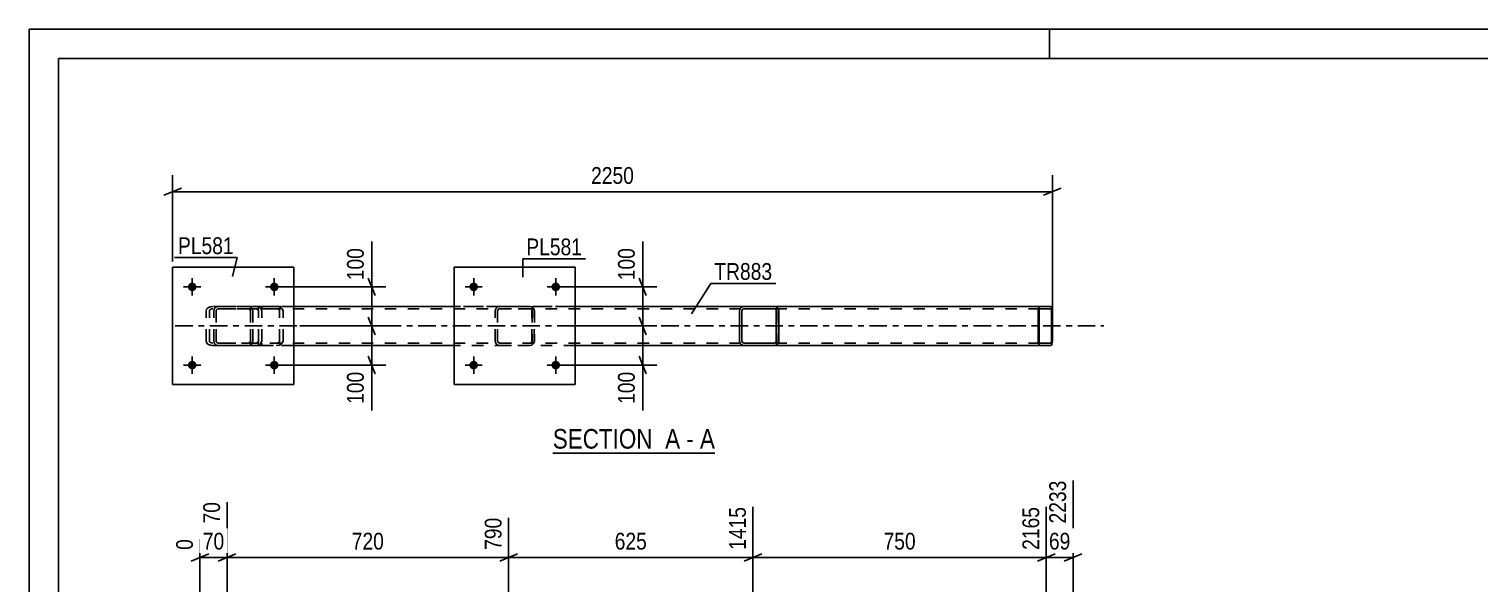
# Model space of a CAD drawing. Header units: millimetres. Extents: x 0 to 594, y 0 to 420.
# Drawn here: x 0 to 247.4, y 325.4 to 420 of the extents above; entities that cross this region are included whole.
import ezdxf

# ---------------------------------------------------------------- set-up
doc = ezdxf.new("R2010")
doc.units = ezdxf.units.MM
doc.linetypes.add('DXK_LINE_DOT2', pattern=[3.9198, 1.9599, -1.9599])
doc.linetypes.add('DXK_LINE_DOT3', pattern=[5.9187, 2.979, -0.9799, 0.9799, -0.9799])
doc.styles.add('Arial Narrow', font='ARIALN.TTF', dxfattribs={"height": 0.2})

# ---------------------------------------------------------------- blocks, each defined once
blk = doc.blocks.new('Unknown-761560111-3298')
at = {"color": 5, "linetype": 'Continuous'}
for p, q in [((594, 420), (0, 420)), ((0, 420), (0, 0)), ((174, 415), (174, 420)), ((589, 415), (5, 415)), ((5, 415), (5, 5))]:
    blk.add_line(p, q, dxfattribs=at)
blk = doc.blocks.new('Unknown-761560111-11 - 5580')
at = {"color": 6, "linetype": 'Continuous'}
blk.add_line((89.31, 347.74), (116.96, 347.74), dxfattribs=at)
at = {"color": 0, "linetype": 'Continuous'}
blk.add_wipeout([(107.42, 348.49), (107.42, 351.99), (89.31, 351.99), (89.31, 348.49)], dxfattribs=at)
at = {"color": 7, "linetype": 'Continuous', "style": 'Arial Narrow'}
blk.add_text('SECTION ', height=3.34, dxfattribs=at).set_placement((89.31, 348.49))
at = {"color": 0, "linetype": 'Continuous'}
blk.add_wipeout([(111.03, 348.49), (111.03, 351.99), (108.47, 351.99), (108.47, 348.49)], dxfattribs=at)
blk.add_wipeout([(113.35, 348.49), (113.35, 351.99), (112.08, 351.99), (112.08, 348.49)], dxfattribs=at)
at = {"color": 7, "linetype": 'Continuous', "style": 'Arial Narrow'}
blk.add_text('A', height=3.34, dxfattribs=at).set_placement((108.47, 348.49))
at = {"color": 0, "linetype": 'Continuous'}
blk.add_wipeout([(116.96, 348.49), (116.96, 351.99), (114.4, 351.99), (114.4, 348.49)], dxfattribs=at)
at = {"color": 7, "linetype": 'Continuous', "style": 'Arial Narrow'}
for s, p in [('A', (114.4, 348.49)), ('-', (112.08, 348.49))]:
    blk.add_text(s, height=3.34, dxfattribs=at).set_placement(p)
blk = doc.blocks.new('Part-761560111-5592 - 5580')
at = {"color": 7, "linetype": 'DXK_LINE_DOT2'}
for p, q in [((30.18, 371.92), (30.27, 372.23)), ((30.18, 366.86), (30.18, 371.92)), ((30.27, 372.23), (30.51, 372.49)), ((30.51, 372.49), (30.89, 372.66)), ((30.79, 372.07), (30.75, 371.92)), ((30.75, 366.86), (30.75, 371.92)), ((30.92, 372.2), (30.79, 372.07)), ((30.89, 372.66), (31.32, 372.72)), ((31.1, 372.29), (30.92, 372.2)), ((31.32, 372.32), (31.1, 372.29)), ((45.15, 372.72), (31.32, 372.72)), ((172.36, 372.32), (31.32, 372.32)), ((38.56, 372.72), (39, 372.66)), ((38.78, 372.29), (38.56, 372.32)), ((38.96, 372.2), (38.78, 372.29)), ((39.09, 372.07), (38.96, 372.2)), ((39, 372.66), (39.37, 372.49)), ((39.13, 371.92), (39.09, 372.07)), ((39.13, 366.86), (39.13, 371.92)), ((39.37, 372.49), (39.61, 372.23)), ((39.61, 372.23), (39.7, 371.92)), ((39.7, 366.86), (39.7, 371.92)), ((127.02, 372.72), (72.49, 372.72)), ((93.15, 372.72), (72.49, 372.72)), ((30.27, 366.55), (30.18, 366.86)), ((30.51, 366.29), (30.27, 366.55)), ((30.89, 366.12), (30.51, 366.29)), ((30.75, 366.86), (30.79, 366.7)), ((30.79, 366.7), (30.92, 366.57)), ((30.92, 366.57), (31.1, 366.49)), ((31.1, 366.49), (31.32, 366.46)), ((172.36, 366.46), (31.32, 366.46)), ((38.56, 366.46), (38.78, 366.49)), ((38.78, 366.49), (38.96, 366.57)), ((38.96, 366.57), (39.09, 366.7)), ((39.37, 366.29), (39, 366.12)), ((39.09, 366.7), (39.13, 366.86)), ((39.61, 366.55), (39.37, 366.29)), ((39.7, 366.86), (39.61, 366.55)), ((31.32, 366.06), (30.89, 366.12)), ((31.32, 366.06), (45.15, 366.06)), ((39, 366.12), (38.56, 366.06)), ((93.15, 366.06), (72.49, 366.06)), ((127.02, 366.06), (121.95, 366.06))]:
    blk.add_line(p, q, dxfattribs=at)
at = {"color": 2, "linetype": 'Continuous'}
for p, q in [((72.49, 372.72), (45.15, 372.72)), ((121.95, 372.72), (93.15, 372.72)), ((174.21, 372.72), (127.02, 372.72)), ((172.09, 372.23), (172.07, 371.92)), ((172.07, 366.86), (172.07, 371.92)), ((172.16, 372.49), (172.09, 372.23)), ((172.25, 372.66), (172.16, 372.49)), ((172.22, 371.92), (172.23, 372.07)), ((172.22, 366.86), (172.22, 371.92)), ((172.23, 372.07), (172.26, 372.2)), ((172.36, 372.72), (172.25, 372.66)), ((172.26, 372.2), (172.31, 372.29)), ((172.31, 372.29), (172.36, 372.32)), ((174.21, 372.32), (172.36, 372.32)), ((174.32, 372.66), (174.21, 372.72)), ((174.21, 372.32), (174.26, 372.29)), ((174.26, 372.29), (174.31, 372.2)), ((174.31, 372.2), (174.34, 372.07)), ((174.41, 372.49), (174.32, 372.66)), ((174.34, 372.07), (174.35, 371.92)), ((174.35, 366.86), (174.35, 371.92)), ((174.47, 372.23), (174.41, 372.49)), ((174.5, 371.92), (174.47, 372.23)), ((174.5, 366.86), (174.5, 371.92)), ((172.07, 366.86), (172.09, 366.55)), ((172.09, 366.55), (172.16, 366.29)), ((172.16, 366.29), (172.25, 366.12)), ((172.23, 366.7), (172.22, 366.86)), ((172.26, 366.57), (172.23, 366.7)), ((172.31, 366.49), (172.26, 366.57)), ((172.36, 366.46), (172.31, 366.49)), ((174.21, 366.46), (172.36, 366.46)), ((174.26, 366.49), (174.21, 366.46)), ((174.31, 366.57), (174.26, 366.49)), ((174.34, 366.7), (174.31, 366.57)), ((174.32, 366.12), (174.41, 366.29)), ((174.35, 366.86), (174.34, 366.7)), ((174.41, 366.29), (174.47, 366.55)), ((174.47, 366.55), (174.5, 366.86)), ((72.49, 366.06), (45.15, 366.06)), ((121.95, 366.06), (93.15, 366.06)), ((174.21, 366.06), (127.02, 366.06)), ((172.25, 366.12), (172.36, 366.06)), ((174.21, 366.06), (174.32, 366.12))]:
    blk.add_line(p, q, dxfattribs=at)
at = {"color": 7, "linetype": 'DXK_LINE_DOT3'}
blk.add_line((24.94, 369.39), (183.28, 369.39), dxfattribs=at)
blk = doc.blocks.new('Part-761560111-5590 - 5580')
at = {"color": 2, "linetype": 'Continuous'}
for p, q in [((45.15, 379.39), (24.49, 379.39)), ((24.49, 359.39), (24.49, 379.39)), ((45.15, 379.39), (45.15, 379.39)), ((45.15, 379.39), (45.15, 359.39)), ((45.15, 359.39), (24.49, 359.39)), ((45.15, 359.39), (45.15, 359.39))]:
    blk.add_line(p, q, dxfattribs=at)
at = {"color": 7, "linetype": 'DXK_LINE_DOT2'}
for p, q in [((24.49, 359.39), (24.49, 379.39)), ((45.15, 359.39), (45.15, 379.39))]:
    blk.add_line(p, q, dxfattribs=at)
blk = doc.blocks.new('Part-761560111-5582 - 5580')
at = {"color": 7, "linetype": 'DXK_LINE_DOT2'}
for p, q in [((30.27, 372.23), (30.18, 371.92)), ((30.18, 366.86), (30.18, 371.92)), ((30.51, 372.49), (30.27, 372.23)), ((30.89, 372.66), (30.51, 372.49)), ((30.75, 371.92), (30.79, 372.07)), ((30.75, 366.86), (30.75, 371.92)), ((30.79, 372.07), (30.92, 372.2)), ((31.32, 372.72), (30.89, 372.66)), ((30.92, 372.2), (31.1, 372.29)), ((31.1, 372.29), (31.32, 372.32)), ((39.16, 372.72), (31.32, 372.72)), ((39.16, 372.32), (31.32, 372.32)), ((39, 372.66), (38.56, 372.72)), ((38.56, 372.32), (38.78, 372.29)), ((38.78, 372.29), (38.96, 372.2)), ((38.96, 372.2), (39.09, 372.07)), ((39.37, 372.49), (39, 372.66)), ((39.09, 372.07), (39.13, 371.92)), ((39.13, 366.86), (39.13, 371.92)), ((39.61, 372.23), (39.37, 372.49)), ((39.7, 371.92), (39.61, 372.23)), ((39.7, 366.86), (39.7, 371.92)), ((30.18, 366.86), (30.27, 366.55)), ((30.27, 366.55), (30.51, 366.29)), ((30.51, 366.29), (30.89, 366.12)), ((30.79, 366.7), (30.75, 366.86)), ((30.92, 366.57), (30.79, 366.7)), ((31.1, 366.49), (30.92, 366.57)), ((31.32, 366.46), (31.1, 366.49)), ((39.16, 366.46), (31.32, 366.46)), ((38.78, 366.49), (38.56, 366.46)), ((38.96, 366.57), (38.78, 366.49)), ((39.09, 366.7), (38.96, 366.57)), ((39, 366.12), (39.37, 366.29)), ((39.13, 366.86), (39.09, 366.7)), ((39.37, 366.29), (39.61, 366.55)), ((39.61, 366.55), (39.7, 366.86)), ((30.89, 366.12), (31.32, 366.06)), ((39.16, 366.06), (31.32, 366.06)), ((38.56, 366.06), (39, 366.12))]:
    blk.add_line(p, q, dxfattribs=at)
blk = doc.blocks.new('Part-761560111-5591 - 5580')
at = {"color": 2, "linetype": 'Continuous'}
for p, q in [((121.21, 372.23), (121.15, 371.92)), ((121.15, 366.86), (121.15, 371.92)), ((121.55, 371.92), (121.58, 372.07)), ((121.55, 366.86), (121.55, 371.92)), ((121.55, 371.92), (121.57, 371.92)), ((121.6, 372.07), (121.57, 371.92)), ((121.57, 366.86), (121.57, 371.92)), ((121.58, 372.07), (121.67, 372.2)), ((121.69, 372.2), (121.6, 372.07)), ((121.95, 372.72), (121.65, 372.66)), ((121.67, 372.2), (121.8, 372.29)), ((121.82, 372.29), (121.69, 372.2)), ((121.8, 372.29), (121.95, 372.32)), ((121.97, 372.32), (121.82, 372.29)), ((121.95, 372.72), (127.02, 372.72)), ((121.95, 372.32), (127.02, 372.32)), ((127.02, 372.72), (127.04, 372.72)), ((127.04, 372.72), (127.02, 372.72)), ((127.33, 372.66), (127.02, 372.72)), ((127.02, 372.32), (127.17, 372.29)), ((127.04, 372.72), (127.34, 372.66)), ((127.17, 372.29), (127.3, 372.2)), ((127.3, 372.2), (127.39, 372.07)), ((127.39, 372.07), (127.42, 371.92)), ((127.42, 366.86), (127.42, 371.92)), ((127.82, 371.92), (127.76, 372.23)), ((127.78, 372.23), (127.84, 371.92)), ((127.82, 366.86), (127.82, 371.92)), ((127.82, 371.92), (127.84, 371.92)), ((127.84, 371.92), (127.84, 366.86)), ((121.15, 366.86), (121.21, 366.55)), ((121.55, 366.86), (121.57, 366.86)), ((121.58, 366.7), (121.55, 366.86)), ((121.57, 366.86), (121.6, 366.7)), ((121.67, 366.57), (121.58, 366.7)), ((121.6, 366.7), (121.69, 366.57)), ((121.8, 366.49), (121.67, 366.57)), ((121.69, 366.57), (121.82, 366.49)), ((121.95, 366.46), (121.8, 366.49)), ((121.82, 366.49), (121.97, 366.46)), ((121.95, 366.46), (127.02, 366.46)), ((127.17, 366.49), (127.02, 366.46)), ((127.3, 366.57), (127.17, 366.49)), ((127.39, 366.7), (127.3, 366.57)), ((127.42, 366.86), (127.39, 366.7)), ((127.76, 366.55), (127.82, 366.86)), ((127.84, 366.86), (127.78, 366.55)), ((127.82, 366.86), (127.84, 366.86)), ((121.65, 366.12), (121.95, 366.06)), ((121.95, 366.06), (127.02, 366.06)), ((127.02, 366.06), (127.33, 366.12)), ((127.02, 366.06), (127.04, 366.06)), ((127.04, 366.06), (127.02, 366.06)), ((127.34, 366.12), (127.04, 366.06))]:
    blk.add_line(p, q, dxfattribs=at)
at = {"color": 7, "linetype": 'DXK_LINE_DOT2'}
for p, q in [((121.15, 371.92), (121.17, 371.92)), ((121.17, 371.92), (121.23, 372.23)), ((121.17, 366.86), (121.17, 371.92)), ((121.57, 371.92), (121.57, 371.92)), ((121.66, 372.66), (121.97, 372.72)), ((121.95, 372.72), (121.97, 372.72)), ((121.95, 372.32), (121.97, 372.32)), ((127.02, 372.72), (121.97, 372.72)), ((127.04, 372.32), (121.97, 372.32)), ((127.02, 372.32), (127.04, 372.32)), ((127.19, 372.29), (127.04, 372.32)), ((127.32, 372.2), (127.19, 372.29)), ((127.41, 372.07), (127.32, 372.2)), ((127.44, 371.92), (127.41, 372.07)), ((127.42, 371.92), (127.44, 371.92)), ((127.44, 371.92), (127.44, 366.86)), ((121.15, 366.86), (121.17, 366.86)), ((121.23, 366.55), (121.17, 366.86)), ((121.57, 366.86), (121.57, 366.86)), ((121.95, 366.46), (121.97, 366.46)), ((121.97, 366.46), (127.04, 366.46)), ((127.02, 366.46), (127.04, 366.46)), ((127.04, 366.46), (127.19, 366.49)), ((127.19, 366.49), (127.32, 366.57)), ((127.32, 366.57), (127.41, 366.7)), ((127.41, 366.7), (127.44, 366.86)), ((127.42, 366.86), (127.44, 366.86)), ((121.97, 366.06), (121.66, 366.12)), ((121.95, 366.06), (121.97, 366.06)), ((127.02, 366.06), (121.97, 366.06))]:
    blk.add_line(p, q, dxfattribs=at)
at = {"color": 2, "linetype": 'Continuous'}
for centre, start, end in [((121.95, 371.92), 112.5, 157.5), ((127.02, 371.92), 22.5, 67.5), ((127.04, 371.92), 22.5, 67.5), ((121.95, 366.86), 202.5, 247.5), ((127.02, 366.86), 292.5, 337.5), ((127.04, 366.86), 292.5, 337.5)]:
    blk.add_arc(centre, 0.8, start, end, dxfattribs=at)
at = {"color": 7, "linetype": 'DXK_LINE_DOT2'}
for centre, start, end in [((121.97, 371.92), 112.5, 157.5), ((121.97, 366.86), 202.5, 247.5)]:
    blk.add_arc(centre, 0.8, start, end, dxfattribs=at)
blk = doc.blocks.new('Part-761560111-5583 - 5580')
at = {"color": 7, "linetype": 'DXK_LINE_DOT2'}
for p, q in [((43.06, 372.72), (39.7, 372.72)), ((39.7, 372.72), (39.7, 372.32)), ((39.7, 372.32), (43.06, 372.32)), ((42.59, 372.66), (42.15, 372.72)), ((42.15, 372.32), (42.37, 372.29)), ((42.69, 372.07), (42.73, 371.92)), ((42.73, 366.86), (42.73, 371.92)), ((43.31, 371.92), (43.22, 372.23)), ((43.31, 366.86), (43.31, 371.92)), ((43.06, 366.46), (39.7, 366.46)), ((39.7, 366.46), (39.7, 366.06)), ((42.37, 366.49), (42.15, 366.46)), ((42.73, 366.86), (42.69, 366.7)), ((43.22, 366.55), (43.31, 366.86)), ((39.7, 366.06), (43.06, 366.06)), ((42.15, 366.06), (42.59, 366.12))]:
    blk.add_line(p, q, dxfattribs=at)
for centre, radius, start, end in [((42.25, 371.78), 0.53, 34.3521, 76.6378), ((42.35, 371.63), 1.06, 34.3521, 76.6378), ((42.25, 367), 0.53, 283.3622, 325.6479), ((42.35, 367.15), 1.06, 283.3622, 325.6479)]:
    blk.add_arc(centre, radius, start, end, dxfattribs=at)
blk = doc.blocks.new('Part-761560111-5587 - 5580')
at = {"color": 7, "linetype": 'DXK_LINE_DOT2'}
for p, q in [((79.55, 372.23), (79.49, 371.92)), ((79.49, 366.86), (79.49, 371.92)), ((79.49, 371.92), (79.5, 371.92)), ((79.5, 371.92), (79.56, 372.23)), ((79.5, 366.86), (79.5, 371.92)), ((79.89, 371.92), (79.92, 372.07)), ((79.89, 366.86), (79.89, 371.92)), ((79.89, 371.92), (79.9, 371.92)), ((79.93, 372.07), (79.9, 371.92)), ((79.9, 371.92), (79.9, 366.86)), ((79.92, 372.07), (80, 372.2)), ((80.02, 372.2), (79.93, 372.07)), ((80.29, 372.72), (79.98, 372.66)), ((80, 372.66), (80.3, 372.72)), ((80, 372.2), (80.13, 372.29)), ((80.15, 372.29), (80.02, 372.2)), ((80.13, 372.29), (80.29, 372.32)), ((80.3, 372.32), (80.15, 372.29)), ((80.29, 372.72), (85.35, 372.72)), ((80.29, 372.72), (80.3, 372.72)), ((80.29, 372.32), (85.35, 372.32)), ((80.29, 372.32), (80.3, 372.32)), ((80.3, 372.72), (85.37, 372.72)), ((85.37, 372.32), (80.3, 372.32)), ((85.35, 372.72), (85.37, 372.72)), ((85.66, 372.66), (85.35, 372.72)), ((85.35, 372.32), (85.37, 372.32)), ((85.35, 372.32), (85.5, 372.29)), ((85.37, 372.72), (85.68, 372.66)), ((85.52, 372.29), (85.37, 372.32)), ((85.5, 372.29), (85.63, 372.2)), ((85.65, 372.2), (85.52, 372.29)), ((85.63, 372.2), (85.72, 372.07)), ((85.74, 372.07), (85.65, 372.2)), ((85.72, 372.07), (85.75, 371.92)), ((85.77, 371.92), (85.74, 372.07)), ((85.75, 366.86), (85.75, 371.92)), ((85.75, 371.92), (85.77, 371.92)), ((85.77, 371.92), (85.77, 366.86)), ((86.15, 371.92), (86.09, 372.23)), ((86.11, 372.23), (86.17, 371.92)), ((86.15, 366.86), (86.15, 371.92)), ((86.15, 371.92), (86.17, 371.92)), ((86.17, 371.92), (86.17, 366.86)), ((79.49, 366.86), (79.5, 366.86)), ((79.49, 366.86), (79.55, 366.55)), ((79.56, 366.55), (79.5, 366.86)), ((79.89, 366.86), (79.9, 366.86)), ((79.92, 366.7), (79.89, 366.86)), ((79.9, 366.86), (79.93, 366.7)), ((80, 366.57), (79.92, 366.7)), ((79.93, 366.7), (80.02, 366.57)), ((80.13, 366.49), (80, 366.57)), ((80.02, 366.57), (80.15, 366.49)), ((80.29, 366.46), (80.13, 366.49)), ((80.15, 366.49), (80.3, 366.46)), ((80.29, 366.46), (85.35, 366.46)), ((80.29, 366.46), (80.3, 366.46)), ((80.3, 366.46), (85.37, 366.46)), ((85.5, 366.49), (85.35, 366.46)), ((85.35, 366.46), (85.37, 366.46)), ((85.37, 366.46), (85.52, 366.49)), ((85.63, 366.57), (85.5, 366.49)), ((85.52, 366.49), (85.65, 366.57)), ((85.72, 366.7), (85.63, 366.57)), ((85.65, 366.57), (85.74, 366.7)), ((85.75, 366.86), (85.72, 366.7)), ((85.74, 366.7), (85.77, 366.86)), ((85.75, 366.86), (85.77, 366.86)), ((86.09, 366.55), (86.15, 366.86)), ((86.17, 366.86), (86.11, 366.55)), ((86.15, 366.86), (86.17, 366.86)), ((79.98, 366.12), (80.29, 366.06)), ((80.3, 366.06), (80, 366.12)), ((80.29, 366.06), (85.35, 366.06)), ((80.29, 366.06), (80.3, 366.06)), ((80.3, 366.06), (85.37, 366.06)), ((85.35, 366.06), (85.66, 366.12)), ((85.35, 366.06), (85.37, 366.06)), ((85.68, 366.12), (85.37, 366.06))]:
    blk.add_line(p, q, dxfattribs=at)
at = {"color": 7, "linetype": 'DXK_LINE_DOT3'}
blk.add_line((82.81, 369.39), (82.84, 369.39), dxfattribs=at)
at = {"color": 7, "linetype": 'DXK_LINE_DOT2'}
for centre, start, end in [((80.29, 371.92), 112.5, 157.5), ((80.3, 371.92), 112.5, 157.5), ((85.35, 371.92), 22.5, 67.5), ((85.37, 371.92), 22.5, 67.5), ((80.29, 366.86), 202.5, 247.5), ((80.3, 366.86), 202.5, 247.5), ((85.35, 366.86), 292.5, 337.5), ((85.37, 366.86), 292.5, 337.5)]:
    blk.add_arc(centre, 0.8, start, end, dxfattribs=at)
blk = doc.blocks.new('Part-761560111-5588 - 5580')
at = {"color": 2, "linetype": 'Continuous'}
for p, q in [((93.15, 379.39), (72.49, 379.39)), ((72.49, 359.39), (72.49, 379.39)), ((93.15, 379.39), (93.15, 379.39)), ((93.15, 379.39), (93.15, 359.39)), ((93.15, 359.39), (72.49, 359.39)), ((93.15, 359.39), (93.15, 359.39))]:
    blk.add_line(p, q, dxfattribs=at)
at = {"color": 7, "linetype": 'DXK_LINE_DOT2'}
for p, q in [((72.49, 359.39), (72.49, 379.39)), ((93.15, 359.39), (93.15, 379.39))]:
    blk.add_line(p, q, dxfattribs=at)
blk = doc.blocks.new('Part-761560111-5589 - 5580')
at = {"color": 7, "linetype": 'DXK_LINE_DOT2'}
for p, q in [((31.55, 372.23), (31.49, 371.92)), ((31.49, 366.86), (31.49, 371.92)), ((31.49, 371.92), (31.5, 371.92)), ((31.5, 371.92), (31.56, 372.23)), ((31.5, 366.86), (31.5, 371.92)), ((31.89, 371.92), (31.92, 372.07)), ((31.89, 366.86), (31.89, 371.92)), ((31.89, 371.92), (31.9, 371.92)), ((31.93, 372.07), (31.9, 371.92)), ((31.9, 371.92), (31.9, 366.86)), ((31.92, 372.07), (32, 372.2)), ((32.02, 372.2), (31.93, 372.07)), ((32.29, 372.72), (31.98, 372.66)), ((32, 372.66), (32.3, 372.72)), ((32, 372.2), (32.13, 372.29)), ((32.15, 372.29), (32.02, 372.2)), ((32.13, 372.29), (32.29, 372.32)), ((32.3, 372.32), (32.15, 372.29)), ((32.29, 372.72), (37.35, 372.72)), ((32.29, 372.72), (32.3, 372.72)), ((32.29, 372.32), (37.35, 372.32)), ((32.29, 372.32), (32.3, 372.32)), ((32.3, 372.72), (37.37, 372.72)), ((37.37, 372.32), (32.3, 372.32)), ((37.35, 372.72), (37.37, 372.72)), ((37.66, 372.66), (37.35, 372.72)), ((37.35, 372.32), (37.37, 372.32)), ((37.35, 372.32), (37.51, 372.29)), ((37.37, 372.72), (37.68, 372.66)), ((37.52, 372.29), (37.37, 372.32)), ((37.51, 372.29), (37.64, 372.2)), ((37.65, 372.2), (37.52, 372.29)), ((37.64, 372.2), (37.72, 372.07)), ((37.74, 372.07), (37.65, 372.2)), ((37.72, 372.07), (37.75, 371.92)), ((37.77, 371.92), (37.74, 372.07)), ((37.75, 366.86), (37.75, 371.92)), ((37.75, 371.92), (37.77, 371.92)), ((37.77, 371.92), (37.77, 366.86)), ((38.15, 371.92), (38.09, 372.23)), ((38.11, 372.23), (38.17, 371.92)), ((38.15, 366.86), (38.15, 371.92)), ((38.15, 371.92), (38.17, 371.92)), ((38.17, 371.92), (38.17, 366.86)), ((31.49, 366.86), (31.5, 366.86)), ((31.49, 366.86), (31.55, 366.55)), ((31.56, 366.55), (31.5, 366.86)), ((31.89, 366.86), (31.9, 366.86)), ((31.92, 366.7), (31.89, 366.86)), ((31.9, 366.86), (31.93, 366.7)), ((32, 366.57), (31.92, 366.7)), ((31.93, 366.7), (32.02, 366.57)), ((32.13, 366.49), (32, 366.57)), ((32.02, 366.57), (32.15, 366.49)), ((32.29, 366.46), (32.13, 366.49)), ((32.15, 366.49), (32.3, 366.46)), ((32.29, 366.46), (37.35, 366.46)), ((32.29, 366.46), (32.3, 366.46)), ((32.3, 366.46), (37.37, 366.46)), ((37.51, 366.49), (37.35, 366.46)), ((37.35, 366.46), (37.37, 366.46)), ((37.37, 366.46), (37.52, 366.49)), ((37.64, 366.57), (37.51, 366.49)), ((37.52, 366.49), (37.65, 366.57)), ((37.72, 366.7), (37.64, 366.57)), ((37.65, 366.57), (37.74, 366.7)), ((37.75, 366.86), (37.72, 366.7)), ((37.74, 366.7), (37.77, 366.86)), ((37.75, 366.86), (37.77, 366.86)), ((38.09, 366.55), (38.15, 366.86)), ((38.17, 366.86), (38.11, 366.55)), ((38.15, 366.86), (38.17, 366.86)), ((31.98, 366.12), (32.29, 366.06)), ((32.3, 366.06), (32, 366.12)), ((32.29, 366.06), (37.35, 366.06)), ((32.29, 366.06), (32.3, 366.06)), ((32.3, 366.06), (37.37, 366.06)), ((37.35, 366.06), (37.66, 366.12)), ((37.35, 366.06), (37.37, 366.06)), ((37.68, 366.12), (37.37, 366.06))]:
    blk.add_line(p, q, dxfattribs=at)
at = {"color": 7, "linetype": 'DXK_LINE_DOT3'}
blk.add_line((34.81, 369.39), (34.84, 369.39), dxfattribs=at)
at = {"color": 7, "linetype": 'DXK_LINE_DOT2'}
for centre, start, end in [((32.29, 371.92), 112.5, 157.5), ((32.3, 371.92), 112.5, 157.5), ((37.35, 371.92), 22.5, 67.5), ((37.37, 371.92), 22.5, 67.5), ((32.29, 366.86), 202.5, 247.5), ((32.3, 366.86), 202.5, 247.5), ((37.35, 366.86), 292.5, 337.5), ((37.37, 366.86), 292.5, 337.5)]:
    blk.add_arc(centre, 0.8, start, end, dxfattribs=at)
blk = doc.blocks.new('Bolt-761560111-5593 - 5580')
at = {"linetype": 'Continuous'}
for points in [[(75.09, 362.73), (75.1, 362.88), (75.15, 363.03), (75.23, 363.16), (75.33, 363.27), (75.46, 363.36), (75.6, 363.42), (75.75, 363.45), (75.9, 363.45), (76.05, 363.42), (76.19, 363.36), (76.31, 363.27), (76.41, 363.15), (76.49, 363.02), (76.54, 362.87), (76.55, 362.72), (76.54, 362.57), (76.49, 362.42), (76.41, 362.29), (76.31, 362.18), (76.18, 362.09), (76.04, 362.02), (75.89, 361.99), (75.74, 361.99), (75.59, 362.03), (75.45, 362.09), (75.32, 362.18), (75.22, 362.3), (75.15, 362.43), (75.1, 362.57)], [(89.09, 362.73), (89.1, 362.88), (89.15, 363.03), (89.23, 363.16), (89.33, 363.27), (89.46, 363.36), (89.6, 363.42), (89.75, 363.45), (89.9, 363.45), (90.05, 363.42), (90.19, 363.36), (90.31, 363.27), (90.41, 363.15), (90.49, 363.02), (90.54, 362.87), (90.55, 362.72), (90.54, 362.57), (90.49, 362.42), (90.41, 362.29), (90.31, 362.18), (90.18, 362.09), (90.04, 362.02), (89.89, 361.99), (89.74, 361.99), (89.59, 362.03), (89.45, 362.09), (89.32, 362.18), (89.22, 362.3), (89.15, 362.43), (89.1, 362.57)]]:
    blk.add_hatch(color=1, dxfattribs=at).paths.add_polyline_path(points)
at = {"color": 1, "linetype": 'Continuous'}
for p, q in [((75.82, 364.19), (75.82, 361.26)), ((89.82, 364.19), (89.82, 361.26)), ((74.35, 362.72), (77.29, 362.72)), ((88.35, 362.72), (91.29, 362.72))]:
    blk.add_line(p, q, dxfattribs=at)
blk = doc.blocks.new('Bolt-761560111-5594 - 5580')
at = {"linetype": 'Continuous'}
for points in [[(75.09, 376.06), (75.1, 376.21), (75.15, 376.36), (75.23, 376.49), (75.33, 376.6), (75.46, 376.69), (75.6, 376.76), (75.75, 376.79), (75.9, 376.79), (76.05, 376.75), (76.19, 376.69), (76.31, 376.6), (76.41, 376.48), (76.49, 376.35), (76.54, 376.2), (76.55, 376.05), (76.54, 375.9), (76.49, 375.75), (76.41, 375.62), (76.31, 375.51), (76.18, 375.42), (76.04, 375.36), (75.89, 375.33), (75.74, 375.33), (75.59, 375.36), (75.45, 375.42), (75.32, 375.51), (75.22, 375.63), (75.15, 375.76), (75.1, 375.91)], [(89.09, 376.06), (89.1, 376.21), (89.15, 376.36), (89.23, 376.49), (89.33, 376.6), (89.46, 376.69), (89.6, 376.76), (89.75, 376.79), (89.9, 376.79), (90.05, 376.75), (90.19, 376.69), (90.31, 376.6), (90.41, 376.48), (90.49, 376.35), (90.54, 376.2), (90.55, 376.05), (90.54, 375.9), (90.49, 375.75), (90.41, 375.62), (90.31, 375.51), (90.18, 375.42), (90.04, 375.36), (89.89, 375.33), (89.74, 375.33), (89.59, 375.36), (89.45, 375.42), (89.32, 375.51), (89.22, 375.63), (89.15, 375.76), (89.1, 375.91)]]:
    blk.add_hatch(color=1, dxfattribs=at).paths.add_polyline_path(points)
at = {"color": 1, "linetype": 'Continuous'}
for p, q in [((75.82, 377.52), (75.82, 374.59)), ((89.82, 377.52), (89.82, 374.59)), ((74.35, 376.06), (77.29, 376.06)), ((88.35, 376.06), (91.29, 376.06))]:
    blk.add_line(p, q, dxfattribs=at)
blk = doc.blocks.new('Bolt-761560111-5595 - 5580')
at = {"linetype": 'Continuous'}
for points in [[(27.09, 362.73), (27.1, 362.88), (27.15, 363.03), (27.23, 363.16), (27.33, 363.27), (27.46, 363.36), (27.6, 363.42), (27.75, 363.45), (27.9, 363.45), (28.05, 363.42), (28.19, 363.36), (28.31, 363.27), (28.41, 363.15), (28.49, 363.02), (28.54, 362.87), (28.55, 362.72), (28.54, 362.57), (28.49, 362.42), (28.41, 362.29), (28.31, 362.18), (28.18, 362.09), (28.04, 362.02), (27.89, 361.99), (27.74, 361.99), (27.59, 362.03), (27.45, 362.09), (27.33, 362.18), (27.22, 362.3), (27.15, 362.43), (27.1, 362.57)], [(41.09, 362.73), (41.1, 362.88), (41.15, 363.03), (41.23, 363.16), (41.33, 363.27), (41.46, 363.36), (41.6, 363.42), (41.75, 363.45), (41.9, 363.45), (42.05, 363.42), (42.19, 363.36), (42.31, 363.27), (42.41, 363.15), (42.49, 363.02), (42.54, 362.87), (42.55, 362.72), (42.54, 362.57), (42.49, 362.42), (42.41, 362.29), (42.31, 362.18), (42.18, 362.09), (42.04, 362.02), (41.89, 361.99), (41.74, 361.99), (41.59, 362.03), (41.45, 362.09), (41.33, 362.18), (41.22, 362.3), (41.15, 362.43), (41.1, 362.57)]]:
    blk.add_hatch(color=1, dxfattribs=at).paths.add_polyline_path(points)
at = {"color": 1, "linetype": 'Continuous'}
for p, q in [((27.82, 364.19), (27.82, 361.26)), ((41.82, 364.19), (41.82, 361.26)), ((26.35, 362.72), (29.29, 362.72)), ((40.35, 362.72), (43.29, 362.72))]:
    blk.add_line(p, q, dxfattribs=at)
blk = doc.blocks.new('Bolt-761560111-5596 - 5580')
at = {"linetype": 'Continuous'}
for points in [[(27.09, 376.06), (27.1, 376.21), (27.15, 376.36), (27.23, 376.49), (27.33, 376.6), (27.46, 376.69), (27.6, 376.76), (27.75, 376.79), (27.9, 376.79), (28.05, 376.75), (28.19, 376.69), (28.31, 376.6), (28.41, 376.48), (28.49, 376.35), (28.54, 376.2), (28.55, 376.05), (28.54, 375.9), (28.49, 375.75), (28.41, 375.62), (28.31, 375.51), (28.18, 375.42), (28.04, 375.36), (27.89, 375.33), (27.74, 375.33), (27.59, 375.36), (27.45, 375.42), (27.33, 375.51), (27.22, 375.63), (27.15, 375.76), (27.1, 375.91)], [(41.09, 376.06), (41.1, 376.21), (41.15, 376.36), (41.23, 376.49), (41.33, 376.6), (41.46, 376.69), (41.6, 376.76), (41.75, 376.79), (41.9, 376.79), (42.05, 376.75), (42.19, 376.69), (42.31, 376.6), (42.41, 376.48), (42.49, 376.35), (42.54, 376.2), (42.55, 376.05), (42.54, 375.9), (42.49, 375.75), (42.41, 375.62), (42.31, 375.51), (42.18, 375.42), (42.04, 375.36), (41.89, 375.33), (41.74, 375.33), (41.59, 375.36), (41.45, 375.42), (41.33, 375.51), (41.22, 375.63), (41.15, 375.76), (41.1, 375.91)]]:
    blk.add_hatch(color=1, dxfattribs=at).paths.add_polyline_path(points)
at = {"color": 1, "linetype": 'Continuous'}
for p, q in [((27.82, 377.52), (27.82, 374.59)), ((41.82, 377.52), (41.82, 374.59)), ((26.35, 376.06), (29.29, 376.06)), ((40.35, 376.06), (43.29, 376.06))]:
    blk.add_line(p, q, dxfattribs=at)
blk = doc.blocks.new('StraightDimension-761560111-7359 - 5580')
at = {"color": 7, "linetype": 'Continuous'}
for p, q in [((90.82, 369.39), (107.04, 369.39)), ((104.04, 370.89), (105.24, 367.89)), ((104.64, 362.72), (104.64, 369.39)), ((105.24, 361.22), (104.04, 364.22)), ((90.82, 362.72), (107.04, 362.72))]:
    blk.add_line(p, q, dxfattribs=at)
at = {"color": 0}
blk.add_wipeout([(103.89, 362.2), (99.69, 362.2), (99.69, 355.51), (103.89, 355.51)], dxfattribs=at)
at = {"color": 7, "linetype": 'Continuous'}
blk.add_line((104.64, 362.72), (104.64, 354.99), dxfattribs=at)
blk.add_line((104.64, 362.72), (104.64, 354.99), dxfattribs=at)
at = {"color": 3, "style": 'Arial Narrow'}
blk.add_text('100', height=2.863, rotation=90.0002, dxfattribs=at).set_placement((103.29, 356.11))
blk = doc.blocks.new('StraightDimension-761560111-6053 - 5580')
at = {"color": 7, "linetype": 'Continuous'}
for p, q in [((57.83, 377.56), (59.03, 374.56)), ((42.82, 376.06), (60.83, 376.06)), ((58.43, 369.39), (58.43, 376.06)), ((46.15, 369.39), (60.83, 369.39)), ((59.03, 367.89), (57.83, 370.89))]:
    blk.add_line(p, q, dxfattribs=at)
at = {"color": 0}
blk.add_wipeout([(57.68, 383.27), (53.48, 383.27), (53.48, 376.58), (57.68, 376.58)], dxfattribs=at)
at = {"color": 7, "linetype": 'Continuous'}
blk.add_line((58.43, 376.06), (58.43, 383.79), dxfattribs=at)
blk.add_line((58.43, 376.06), (58.43, 383.79), dxfattribs=at)
at = {"color": 3, "style": 'Arial Narrow'}
blk.add_text('100', height=2.863, rotation=90.0002, dxfattribs=at).set_placement((57.08, 377.18))
blk = doc.blocks.new('StraightDimension-761560111-6054 - 5580')
at = {"color": 7, "linetype": 'Continuous'}
for p, q in [((46.15, 369.39), (60.83, 369.39)), ((57.83, 370.89), (59.03, 367.89)), ((58.43, 362.72), (58.43, 369.39)), ((59.03, 361.22), (57.83, 364.22)), ((42.82, 362.72), (60.83, 362.72))]:
    blk.add_line(p, q, dxfattribs=at)
at = {"color": 0}
blk.add_wipeout([(57.68, 362.2), (53.48, 362.2), (53.48, 355.51), (57.68, 355.51)], dxfattribs=at)
at = {"color": 7, "linetype": 'Continuous'}
blk.add_line((58.43, 362.72), (58.43, 354.99), dxfattribs=at)
blk.add_line((58.43, 362.72), (58.43, 354.99), dxfattribs=at)
at = {"color": 3, "style": 'Arial Narrow'}
blk.add_text('100', height=2.863, rotation=90.0002, dxfattribs=at).set_placement((57.08, 356.11))
blk = doc.blocks.new('StraightDimension-761560111-7358 - 5580')
at = {"color": 7, "linetype": 'Continuous'}
for p, q in [((104.04, 377.56), (105.24, 374.56)), ((90.82, 376.06), (107.04, 376.06)), ((104.64, 369.39), (104.64, 376.06)), ((90.82, 369.39), (107.04, 369.39)), ((105.24, 367.89), (104.04, 370.89))]:
    blk.add_line(p, q, dxfattribs=at)
at = {"color": 0}
blk.add_wipeout([(103.89, 383.27), (99.69, 383.27), (99.69, 376.58), (103.89, 376.58)], dxfattribs=at)
at = {"color": 7, "linetype": 'Continuous'}
blk.add_line((104.64, 376.06), (104.64, 383.79), dxfattribs=at)
blk.add_line((104.64, 376.06), (104.64, 383.79), dxfattribs=at)
at = {"color": 3, "style": 'Arial Narrow'}
blk.add_text('100', height=2.863, rotation=90.0002, dxfattribs=at).set_placement((103.29, 377.18))
blk = doc.blocks.new('StraightDimension-761560111-6261 - 5580')
at = {"color": 7, "linetype": 'Continuous'}
for p, q in [((24.49, 380.39), (24.49, 395.11)), ((174.5, 370.39), (174.5, 395.11)), ((25.99, 392.86), (22.99, 391.66)), ((24.49, 392.26), (174.5, 392.26)), ((173, 391.66), (176, 392.86))]:
    blk.add_line(p, q, dxfattribs=at)
at = {"color": 0}
blk.add_wipeout([(103.75, 393.01), (103.75, 397.21), (95.24, 397.21), (95.24, 393.01)], dxfattribs=at)
at = {"color": 3, "style": 'Arial Narrow'}
blk.add_text('2250', height=2.863, dxfattribs=at).set_placement((95.84, 393.61))
blk = doc.blocks.new('StraightDimension-761560111-6403 - 5106')
at = {"color": 7, "linetype": 'Continuous'}
for p, q in [((81.77, 310.69), (81.77, 336.71)), ((123.44, 312.29), (123.44, 338.54)), ((83.27, 330.53), (80.27, 329.33)), ((81.77, 329.93), (123.44, 329.93)), ((121.94, 329.33), (124.94, 330.53))]:
    blk.add_line(p, q, dxfattribs=at)
at = {"color": 0, "linetype": 'Continuous'}
blk.add_wipeout([(122.84, 339.14), (118.64, 339.14), (118.64, 330.63), (122.84, 330.63)], dxfattribs=at)
at = {"color": 0}
blk.add_wipeout([(105.95, 330.68), (105.95, 334.88), (99.27, 334.88), (99.27, 330.68)], dxfattribs=at)
at = {"color": 3, "linetype": 'Continuous', "style": 'Arial Narrow'}
blk.add_text('1415', height=2.863, rotation=90.0002, dxfattribs=at).set_placement((122.24, 331.23))
at = {"color": 3, "style": 'Arial Narrow'}
blk.add_text('625', height=2.863, dxfattribs=at).set_placement((99.87, 331.28))
blk = doc.blocks.new('StraightDimension-761560111-6401 - 5106')
at = {"color": 7, "linetype": 'Continuous'}
for p, q in [((178.03, 268.3), (178.03, 343.04)), ((173.45, 279.62), (173.45, 338.54)), ((171.95, 329.33), (174.95, 330.53)), ((173.45, 329.93), (178.03, 329.93)), ((179.53, 330.53), (176.53, 329.33))]:
    blk.add_line(p, q, dxfattribs=at)
at = {"color": 0}
blk.add_wipeout([(178.17, 330.68), (178.17, 334.88), (173.31, 334.88), (173.31, 330.68)], dxfattribs=at)
at = {"color": 0, "linetype": 'Continuous'}
blk.add_wipeout([(177.43, 343.64), (173.23, 343.64), (173.23, 335.13), (177.43, 335.13)], dxfattribs=at)
at = {"color": 3, "linetype": 'Continuous', "style": 'Arial Narrow'}
blk.add_text('2233', height=2.863, rotation=90.0002, dxfattribs=at).set_placement((176.83, 335.73))
at = {"color": 3, "style": 'Arial Narrow'}
blk.add_text('69', height=2.863, dxfattribs=at).set_placement((173.91, 331.28))
blk = doc.blocks.new('StraightDimension-761560111-6404 - 5106')
at = {"color": 7, "linetype": 'Continuous'}
for p, q in [((33.77, 310.69), (33.77, 339.39)), ((81.77, 310.69), (81.77, 336.71)), ((35.27, 330.53), (32.27, 329.33)), ((33.77, 329.93), (81.77, 329.93)), ((80.27, 329.33), (83.27, 330.53))]:
    blk.add_line(p, q, dxfattribs=at)
at = {"color": 0, "linetype": 'Continuous'}
blk.add_wipeout([(81.17, 337.31), (76.97, 337.31), (76.97, 330.63), (81.17, 330.63)], dxfattribs=at)
at = {"color": 0}
blk.add_wipeout([(61.12, 330.68), (61.12, 334.88), (54.43, 334.88), (54.43, 330.68)], dxfattribs=at)
at = {"color": 3, "linetype": 'Continuous', "style": 'Arial Narrow'}
blk.add_text('790', height=2.863, rotation=90.0002, dxfattribs=at).set_placement((80.57, 331.23))
at = {"color": 3, "style": 'Arial Narrow'}
blk.add_text('720', height=2.863, dxfattribs=at).set_placement((55.03, 331.28))
blk = doc.blocks.new('StraightDimension-761560111-6402 - 5106')
at = {"color": 7, "linetype": 'Continuous'}
for p, q in [((123.44, 312.29), (123.44, 338.54)), ((173.45, 279.62), (173.45, 338.54)), ((124.94, 330.53), (121.94, 329.33)), ((123.44, 329.93), (173.45, 329.93)), ((171.95, 329.33), (174.95, 330.53))]:
    blk.add_line(p, q, dxfattribs=at)
at = {"color": 0, "linetype": 'Continuous'}
blk.add_wipeout([(172.85, 339.14), (168.65, 339.14), (168.65, 330.63), (172.85, 330.63)], dxfattribs=at)
at = {"color": 0}
blk.add_wipeout([(151.79, 330.68), (151.79, 334.88), (145.11, 334.88), (145.11, 330.68)], dxfattribs=at)
at = {"color": 3, "linetype": 'Continuous', "style": 'Arial Narrow'}
blk.add_text('2165', height=2.863, rotation=90.0002, dxfattribs=at).set_placement((172.25, 331.23))
at = {"color": 3, "style": 'Arial Narrow'}
blk.add_text('750', height=2.863, dxfattribs=at).set_placement((145.71, 331.28))
blk = doc.blocks.new('StraightDimension-761560111-6405 - 5106')
at = {"color": 7, "linetype": 'Continuous'}
for p, q in [((33.77, 310.69), (33.77, 339.39)), ((29.14, 286.29), (29.14, 333.06)), ((27.64, 329.33), (30.64, 330.53)), ((29.14, 329.93), (33.77, 329.93)), ((35.27, 330.53), (32.27, 329.33))]:
    blk.add_line(p, q, dxfattribs=at)
at = {"color": 0}
blk.add_wipeout([(33.88, 330.68), (33.88, 334.88), (29.03, 334.88), (29.03, 330.68)], dxfattribs=at)
at = {"color": 0, "linetype": 'Continuous'}
for points in [[(33.17, 339.99), (28.97, 339.99), (28.97, 335.13), (33.17, 335.13)], [(28.54, 333.66), (24.34, 333.66), (24.34, 330.63), (28.54, 330.63)]]:
    blk.add_wipeout(points, dxfattribs=at)
at = {"color": 3, "linetype": 'Continuous', "style": 'Arial Narrow'}
for s, height, p in [('70', 2.863, (32.57, 335.73)), ('0', 2.86, (27.94, 331.23))]:
    blk.add_text(s, height=height, rotation=90.0002, dxfattribs=at).set_placement(p)
at = {"color": 3, "style": 'Arial Narrow'}
blk.add_text('70', height=2.863, dxfattribs=at).set_placement((29.63, 331.28))
blk = doc.blocks.new('Mark-761560111-5943 - 5580')
at = {"color": 0}
blk.add_wipeout([(34.9, 381.64), (34.9, 384.64), (25.4, 384.64), (25.4, 381.64)], dxfattribs=at)
blk.add_wipeout([(34.9, 381.64), (34.9, 384.64), (25.4, 384.64), (25.4, 381.64)], dxfattribs=at)
at = {"color": 30, "linetype": 'Continuous'}
for p in [(24.8, 381.04), (34.67, 377.83)]:
    blk.add_line(p, (35.5, 381.04), dxfattribs=at)
at = {"color": 3, "style": 'Arial Narrow'}
blk.add_text('PL581', height=2.863, dxfattribs=at).set_placement((25.4, 381.64))
blk = doc.blocks.new('Mark-761560111-6247 - 5580')
at = {"color": 0}
blk.add_wipeout([(126.73, 377.25), (126.73, 380.25), (116.86, 380.25), (116.86, 377.25)], dxfattribs=at)
blk.add_wipeout([(126.73, 377.25), (126.73, 380.25), (116.86, 380.25), (116.86, 377.25)], dxfattribs=at)
at = {"color": 30, "linetype": 'Continuous'}
for p, q in [((112.99, 371.47), (116.26, 376.65)), ((116.26, 376.65), (127.33, 376.65))]:
    blk.add_line(p, q, dxfattribs=at)
at = {"color": 3, "style": 'Arial Narrow'}
blk.add_text('TR883', height=2.863, dxfattribs=at).set_placement((116.86, 377.25))
blk = doc.blocks.new('Mark-761560111-6255 - 5580')
at = {"color": 0}
blk.add_wipeout([(94.31, 381.44), (94.31, 384.44), (84.8, 384.44), (84.8, 381.44)], dxfattribs=at)
blk.add_wipeout([(94.31, 381.44), (94.31, 384.44), (84.8, 384.44), (84.8, 381.44)], dxfattribs=at)
at = {"color": 30, "linetype": 'Continuous'}
for p, q in [((84.18, 377.73), (84.2, 380.84)), ((84.2, 380.84), (94.91, 380.84))]:
    blk.add_line(p, q, dxfattribs=at)
at = {"color": 3, "style": 'Arial Narrow'}
blk.add_text('PL581', height=2.863, dxfattribs=at).set_placement((84.8, 381.44))

msp = doc.modelspace()

# ---------------------------------------------------------------- block references
for name in ['Unknown-761560111-3298', 'Part-761560111-5590 - 5580', 'Part-761560111-5588 - 5580', 'Bolt-761560111-5596 - 5580', 'Bolt-761560111-5594 - 5580', 'Part-761560111-5592 - 5580', 'Part-761560111-5582 - 5580', 'Part-761560111-5589 - 5580', 'Part-761560111-5583 - 5580', 'Part-761560111-5587 - 5580', 'Part-761560111-5591 - 5580', 'Bolt-761560111-5595 - 5580', 'Bolt-761560111-5593 - 5580']:
    msp.add_blockref(name, (0, 0))

# ---------------------------------------------------------------- next in the draw order: block references
for name in ['StraightDimension-761560111-6053 - 5580', 'StraightDimension-761560111-7359 - 5580', 'Unknown-761560111-11 - 5580', 'StraightDimension-761560111-6401 - 5106', 'StraightDimension-761560111-6403 - 5106']:
    msp.add_blockref(name, (0, 0))

# ---------------------------------------------------------------- next in the draw order: block references
for name in ['StraightDimension-761560111-7358 - 5580', 'StraightDimension-761560111-6054 - 5580', 'StraightDimension-761560111-6404 - 5106', 'StraightDimension-761560111-6402 - 5106']:
    msp.add_blockref(name, (0, 0))

# ---------------------------------------------------------------- next in the draw order: block references
for name in ['StraightDimension-761560111-6261 - 5580', 'StraightDimension-761560111-6405 - 5106']:
    msp.add_blockref(name, (0, 0))

# ---------------------------------------------------------------- next in the draw order: block references
for name in ['Mark-761560111-5943 - 5580', 'Mark-761560111-6255 - 5580', 'Mark-761560111-6247 - 5580']:
    msp.add_blockref(name, (0, 0))

doc.saveas('drawing.dxf')
